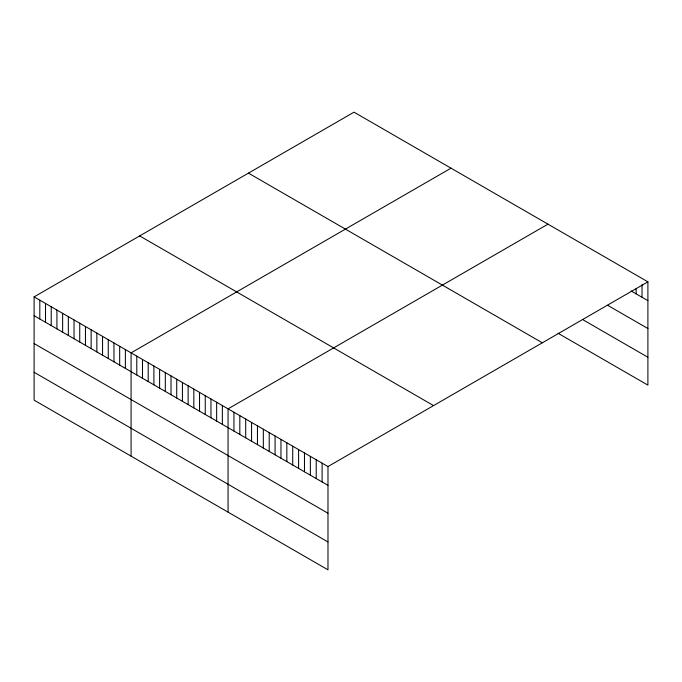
<?xml version="1.0" encoding="UTF-8"?>
<svg xmlns="http://www.w3.org/2000/svg" width="682" height="682" viewBox="0 0 682 682"><rect width="100%" height="100%" fill="white"/><g stroke="black" fill="none" stroke-linecap="round" stroke-linejoin="round"><path stroke-width="1.02" d="M34.1 296.875L327.982 466.548L327.982 569.828L34.1 400.155L34.1 296.875L354.018 112.172L647.9 281.845L647.9 385.125L558.055 333.259M450.998 168.164L131.08 352.867L131.08 456.147M547.978 224.156L228.061 408.859L228.061 512.139M327.982 466.548L647.9 281.845M631.106 290.958L647.9 300.66M607.594 305.263L647.9 328.528M583.246 319.926L647.9 357.249M248.444 173.126L542.326 342.799M139.674 235.921L433.556 405.594M34.1 315.681L327.982 485.354M34.1 343.558L327.982 513.231M34.1 372.278L327.982 541.951M642.026 284.718L642.026 297.258M636.144 288.639L636.144 293.865M322.109 463.155L322.109 481.961M316.226 459.762L316.226 478.568M310.353 456.369L310.353 475.175M304.47 452.976L304.47 471.782M298.597 449.583L298.597 468.389M292.714 446.181L292.714 464.996M286.841 442.788L286.841 461.603M280.967 439.396L280.967 458.21M275.085 436.003L275.085 454.817M269.211 432.61L269.211 451.424M263.329 429.217L263.329 448.031M257.455 425.824L257.455 444.638M251.573 422.431L251.573 441.245M245.699 419.038L245.699 437.853M239.817 415.645L239.817 434.451M233.943 412.252L233.943 431.058M222.358 405.56L222.358 424.375M216.654 402.269L216.654 421.084M210.951 398.979L210.951 417.785M205.248 395.679L205.248 414.494M199.536 392.389L199.536 411.203M193.833 389.098L193.833 407.904M188.13 385.799L188.13 404.614M182.426 382.508L182.426 401.323M176.723 379.218L176.723 398.024M171.012 375.918L171.012 394.733M165.308 372.628L165.308 391.434M159.605 369.337L159.605 388.143M153.902 366.038L153.902 384.853M148.199 362.747L148.199 381.553M142.495 359.457L142.495 378.263M136.784 356.157L136.784 374.972M125.377 349.568L125.377 368.382M119.674 346.277L119.674 365.092M113.971 342.986L113.971 361.792M108.259 339.687L108.259 358.502M102.556 336.397L102.556 355.211M96.853 333.106L96.853 351.912M91.149 329.807L91.149 348.621M85.446 326.516L85.446 345.331M79.734 323.225L79.734 342.032M74.031 319.926L74.031 338.741M68.328 316.636L68.328 335.45M62.625 313.345L62.625 332.151M56.921 310.046L56.921 328.86M51.218 306.755L51.218 325.561M45.506 303.464L45.506 322.271M39.803 300.165L39.803 318.98"/></g></svg>
